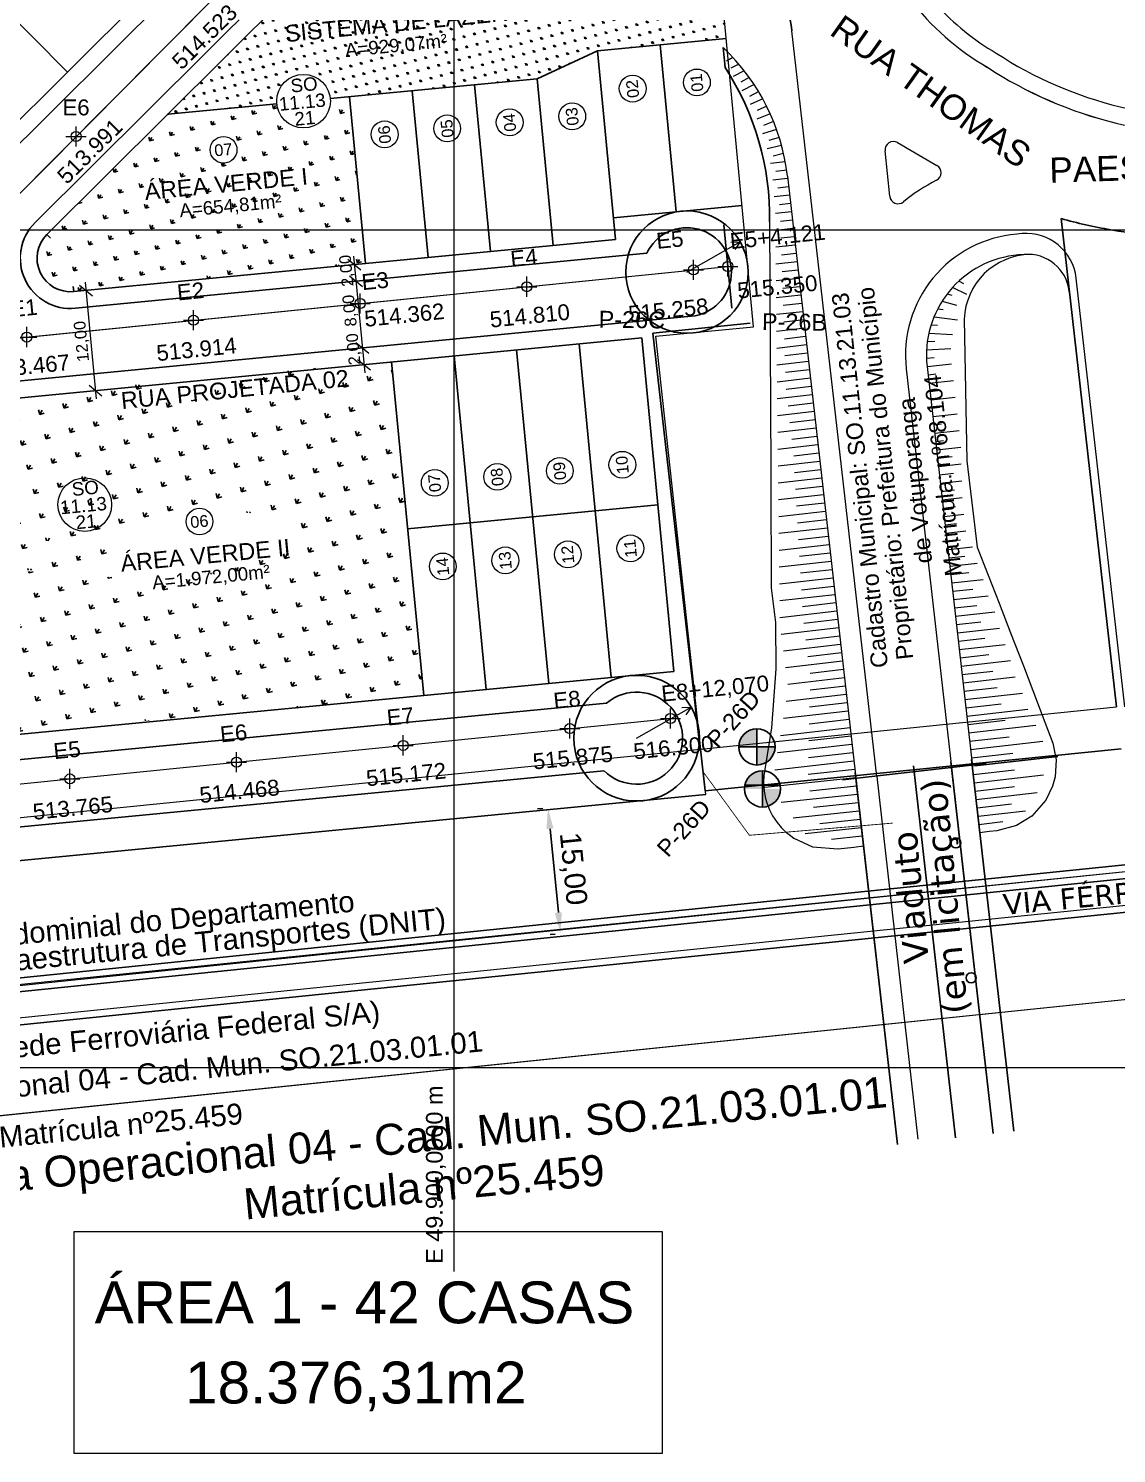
# Model space of a CAD drawing. Header units: metres. Extents: x 49590 to 50175, y 47753 to 48037.
# Drawn here: x 49849.2 to 49979.1, y 47753.9 to 47924 of the extents above; entities that cross this region are included whole.
import ezdxf
from ezdxf.enums import TextEntityAlignment as Align
from ezdxf.lldxf.tags import DXFTag

# ---------------------------------------------------------------- set-up
doc = ezdxf.new("R2010")
doc.units = ezdxf.units.M
doc.header["$LTSCALE"] = 3
doc.header["$PDMODE"] = 34
doc.header["$PDSIZE"] = 1.2
doc.layers.get('0').update_dxf_attribs({"lineweight": 0})
for name, color, linetype, lineweight in [('01', 1, 'Continuous', 0), ('bola numero lotes', 1, 'Continuous', 0), ('COTAS_RUAS', 1, 'Continuous', 0), ('DIVISA_LINHA', 1, 'Continuous', 0), ('Eixo_perfil', 5, 'Continuous', 0), ('escrita', 7, 'Continuous', 15), ('GUIA_LINHA', 2, 'Continuous', 0), ('Lote', 7, 'Continuous', 0), ('malha', 252, 'Continuous', 0), ('metragem quadrada lotes', 7, 'Continuous', 0), ('N_LOTES', 7, 'Continuous', 0), ('numero cadastro', 1, 'Continuous', 0), ('TALUDE', 25, 'Continuous', 0)]:
    doc.layers.add(name, color=color, linetype=linetype, lineweight=lineweight)
for name, color, linetype in [('04', 4, 'Continuous'), ('2', 2, 'Continuous'), ('3', 3, 'Continuous'), ('4', 4, 'Continuous'), ('COTAS', 1, 'Continuous'), ('desdobro', 6, 'Continuous'), ('guia lot projetado', 2, 'Continuous'), ('MDT_PONTOSGREIDE1', 7, 'Continuous'), ('MDT_PONTOSGREIDE2', 7, 'Continuous'), ('MDT_PONTOSGREIDE3', 7, 'Continuous'), ('PONTO ROTEIRO TEXTO', 3, 'Continuous'), ('PONTO_COTA', 7, 'Continuous'), ('PONTO_DESC', 7, 'Continuous'), ('quadras', 255, 'Continuous'), ('T', 253, 'Continuous'), ('T-TEXTO', 2, 'Continuous'), ('texto divisa', 8, 'Continuous'), ('TEXTO RUA', 2, 'Continuous'), ('TEXTOS', 3, 'Continuous'), ('vegetação', 86, 'Continuous')]:
    doc.layers.add(name, color=color, linetype=linetype)
doc.styles.add('ARIAL', font='arial.ttf')
doc.styles.get("Standard").update_dxf_attribs({"font": 'arial.ttf'})
doc.styles.add('style1', font='arial.ttf')
doc.styles.add('TEXTO', font='verdana.ttf')
tags = doc.linetypes.add('( HIDDEN )', pattern=[0.375, 0.25, -0.125]).pattern_tags.tags
tags[6:7] = [DXFTag(74, 4), DXFTag(75, 0), DXFTag(340, '0'), DXFTag(46, 0.0), DXFTag(50, 0.0), DXFTag(44, 0.0), DXFTag(45, 0.0)]
tags[4:5] = [DXFTag(74, 4), DXFTag(75, 0), DXFTag(340, '0'), DXFTag(46, 0.0), DXFTag(50, 0.0), DXFTag(44, 0.0), DXFTag(45, 0.0)]
tags = doc.linetypes.add('DASHDOT2', pattern=[0.5, 0.25, -0.125, 0, -0.125]).pattern_tags.tags
tags[10:11] = [DXFTag(74, 4), DXFTag(75, 0), DXFTag(340, '0'), DXFTag(46, 0.0), DXFTag(50, 0.0), DXFTag(44, 0.0), DXFTag(45, 0.0)]
tags[8:9] = [DXFTag(74, 4), DXFTag(75, 0), DXFTag(340, '0'), DXFTag(46, 0.0), DXFTag(50, 0.0), DXFTag(44, 0.0), DXFTag(45, 0.0)]
tags[6:7] = [DXFTag(74, 4), DXFTag(75, 0), DXFTag(340, '0'), DXFTag(46, 0.0), DXFTag(50, 0.0), DXFTag(44, 0.0), DXFTag(45, 0.0)]
tags[4:5] = [DXFTag(74, 4), DXFTag(75, 0), DXFTag(340, '0'), DXFTag(46, 0.0), DXFTag(50, 0.0), DXFTag(44, 0.0), DXFTag(45, 0.0)]
doc.dimstyles.new('ISO-25', dxfattribs={"dimtxt": 2.5, "dimasz": 2.5, "dimexe": 1.25, "dimexo": 0.625, "dimtad": 1, "dimdec": 0, "dimtxsty": 'Standard', "dimcen": 2.5, "dimadec": 0, "dimazin": 0, "dimtfac": 1, "dimtmove": 0, "dimatfit": 3, "dimfxl": 1, "dimarcsym": 0})

# ---------------------------------------------------------------- blocks, each defined once
blk = doc.blocks.new('*D512')
at = {"color": 0, "lineweight": -2, "transparency": 16777216}
for p, q in [((49910.59, 47830.93), (49909.96, 47830.87)), ((49911.46, 47828.51), (49912.46, 47818.49)), ((49912.08, 47815.94), (49911.46, 47815.88))]:
    blk.add_line(p, q, dxfattribs=at)
at = {"color": 0, "transparency": 16777216}
for points in [[(49911.87, 47828.55), (49911.04, 47828.47), (49911.21, 47831)], [(49912.87, 47818.53), (49912.04, 47818.45), (49912.7, 47816.01)]]:
    blk.add_solid(points, dxfattribs=at)
at = {"layer": 'Defpoints', "color": 0, "transparency": 16777216}
for p in [(49911.21, 47831), (49912.7, 47816.01), (49912.7, 47816.01)]:
    blk.add_point(p, dxfattribs=at)
at = {"color": 0, "transparency": 16777216, "insert": (49914.07, 47823.71), "char_height": 2.5, "attachment_point": 5, "rotation": 275.698}
blk.add_mtext('15,00', dxfattribs=at)
blk = doc.blocks.new('MALHA')
at = {"layer": 'malha'}
for p, q in [((49900, 47775.64), (49900, 48034.92)), ((49651.63, 47900), (50012.15, 47900)), ((49676.1, 47800), (50012.15, 47800))]:
    blk.add_line(p, q, dxfattribs=at)
blk.add_text('E 49.900,0000 m', height=2, rotation=90, dxfattribs=at).set_placement((49899.25, 47776.57), align=Align.BOTTOM_LEFT)

msp = doc.modelspace()

# ---------------------------------------------------------------- hatches: boundary and pattern name
at = {"layer": 'T-TEXTO'}
h = msp.add_hatch(color=7, dxfattribs=at)
h.dxf.hatch_style = 1
h.paths.add_polyline_path([(49936.164, 47840.45, 0.4142136), (49933.998, 47838.283), (49936.164, 47838.283)])
h.paths.add_polyline_path([(49936.164, 47838.283), (49936.164, 47836.117, 0.4142136), (49938.331, 47838.283)])
h = msp.add_hatch(color=7, dxfattribs=at)
h.dxf.hatch_style = 1
h.paths.add_polyline_path([(49936.829, 47835.428, 0.4142136), (49934.663, 47833.262), (49936.829, 47833.262)])
h.paths.add_polyline_path([(49938.996, 47833.262), (49936.829, 47833.262), (49936.829, 47831.095, 0.4142136)])
at = {"layer": 'vegetação'}
h = msp.add_hatch(dxfattribs=at)
h.set_pattern_fill('GRASS', color=256, scale=0.05, angle=-30.4219764)
h.paths.add_polyline_path([(49931.535, 47933.134, -0.4420202), (49930.741, 47933.858, -0.2063891), (49930.968, 47934.386, 0.1998368), (49924.542, 47936.947, -0.9800153), (49923.094, 47936.837), (49914.425, 47936.003, -0.0239904), (49914.428, 47935.933, -0.9531433), (49912.978, 47935.864), (49887.799, 47933.44, 0.1734779), (49883.531, 47931.434), (49865.812, 47913.799), (49878.845, 47915.054, -0.0239904), (49878.831, 47915.36, -0.9531433), (49885.216, 47915.667), (49909.915, 47918.044), (49917.131, 47921.35), (49932.507, 47922.83)])
h.paths.add_polyline_path([(49899.713, 47929.66, -1), (49902.913, 47929.66, -1)], flags=16)
h.paths.add_polyline_path([(49903.207, 47932.421), (49908.916, 47932.971), (49908.674, 47935.483), (49902.965, 47934.934)], flags=24)
h.paths.add_polyline_path([(49924.913, 47934.321), (49929.362, 47932.978), (49930.092, 47935.394), (49925.642, 47936.738)], flags=24)
h.paths.add_polyline_path([(49899.957, 47928.455), (49902.834, 47928.732), (49902.629, 47930.866), (49899.752, 47930.589)], flags=24)
h.paths.add_polyline_path([(49895.719, 47920.768), (49908.862, 47922.033), (49908.586, 47924.904), (49895.443, 47923.639)], flags=24)
h.paths.add_polyline_path([(49888.491, 47922.773), (49916.101, 47925.43), (49915.804, 47928.518), (49888.194, 47925.861)], flags=24)
h.paths.add_polyline_path([(49932.601, 47925.327), (49932.051, 47931.036), (49929.539, 47930.794), (49930.088, 47925.085)], flags=9)
h.paths.add_polyline_path([(49921.97, 47921.596), (49927.679, 47922.145), (49927.437, 47924.658), (49921.728, 47924.108)], flags=25)
h.paths.add_polyline_path([(49884.441, 47929.38), (49888.682, 47931.283), (49887.648, 47933.586), (49883.408, 47931.683)], flags=24)
h.paths.add_polyline_path([(49875.564, 47919.88), (49879.63, 47923.926), (49877.849, 47925.715), (49873.784, 47921.669)], flags=24)
h.paths.add_polyline_path([(49888.874, 47915.799), (49894.583, 47916.348), (49894.341, 47918.86), (49888.632, 47918.311)], flags=25)
h = msp.add_hatch(dxfattribs=at)
h.set_pattern_fill('GRASS', color=256, scale=0.1, angle=-30.421976)
h.paths.add_polyline_path([(49887.518, 47915.888), (49885.216, 47915.667, -0.0239904), (49885.231, 47915.36, -0.9531433), (49878.845, 47915.054), (49865.812, 47913.799), (49851.388, 47899.444, 0.7043354), (49854.593, 47892.627), (49889.434, 47895.98)])
h.paths.add_polyline_path([(49870.88, 47909.553, -1), (49874.08, 47909.553, -1)], flags=16)
h.paths.add_polyline_path([(49871.124, 47908.348), (49874.001, 47908.625), (49873.796, 47910.759), (49870.919, 47910.483)], flags=24)
h.paths.add_polyline_path([(49866.886, 47900.661), (49880.029, 47901.926), (49879.753, 47904.798), (49866.61, 47903.533)], flags=24)
h.paths.add_polyline_path([(49862.58, 47902.87), (49883.305, 47904.865), (49882.945, 47908.606), (49862.22, 47906.612)], flags=24)
h.paths.add_polyline_path([(49858.267, 47902.664), (49862.332, 47906.71), (49860.552, 47908.499), (49856.486, 47904.453)], flags=24)
h.paths.add_polyline_path([(49854.004, 47893.816), (49852.153, 47898.079), (49849.838, 47897.074), (49851.689, 47892.81)], flags=9)
h.paths.add_polyline_path([(49869.083, 47893.802), (49874.793, 47894.351), (49874.551, 47896.863), (49868.842, 47896.314)], flags=25)
h.paths.add_polyline_path([(49873.826, 47912.069), (49879.535, 47912.618), (49879.294, 47915.13), (49873.584, 47914.581)], flags=24)
h.paths.add_polyline_path([(49889.098, 47903.123), (49888.548, 47908.832), (49886.036, 47908.59), (49886.586, 47902.881)], flags=25)
h = msp.add_hatch(dxfattribs=at)
h.set_pattern_fill('GRASS', color=256, scale=3, angle=-30.42198, style=0, pattern_type=2)
h.set_pattern_definition([(59.5780236, (-179.416, -99.0575), (-0.755094495, 2.90341735), [0.5625, -3.68014069]), (14.5780236, (-179.416, -99.0575), (-0.7550945, 2.90341735), [0.5625, -2.4375]), (104.5780236, (-179.416, -99.0575), (-2.90341735, -0.7550945), [0.5625, -2.4375])])
h.paths.add_polyline_path([(49847.303, 47839.767), (49868.833, 47841.962), (49868.686, 47841.731), (49872.852, 47844.761), (49846.803, 47844.733)])
h.paths.add_polyline_path([(49868.853, 47841.759), (49896.386, 47844.311), (49896.366, 47844.505), (49874.309, 47844.83), (49872.334, 47844.388)])
h.paths.add_polyline_path([(49846.836, 47844.786), (49896.373, 47844.715), (49895.156, 47856.805), (49894.13, 47857.17), (49894.008, 47858.38), (49845.906, 47859.438), (49845.531, 47858.061), (49845.618, 47856.876)])
h.paths.add_polyline_path([(49845.906, 47859.438), (49861.021, 47858.38), (49860.784, 47860.774), (49845.306, 47860.407)])
h.paths.add_polyline_path([(49861.021, 47858.38), (49894.008, 47858.38), (49893.859, 47859.86), (49893.696, 47861.473), (49875.856, 47861.473), (49876.016, 47859.86)])
h.paths.add_polyline_path([(49845.306, 47860.407), (49858.576, 47860.774), (49858.369, 47862.877), (49845.329, 47862.31)])
h.paths.add_polyline_path([(49858.576, 47860.774), (49860.784, 47860.774), (49860.763, 47860.99)])
h.paths.add_polyline_path([(49875.856, 47861.473), (49891.511, 47861.473), (49893.579, 47862.889), (49894.075, 47864.246), (49894.23, 47866.706), (49880.472, 47866.713), (49880.841, 47862.972), (49875.758, 47862.47)])
h.paths.add_polyline_path([(49891.511, 47861.473), (49893.696, 47861.473), (49893.675, 47861.691)], flags=16)
h.paths.add_polyline_path([(49845.076, 47862.796), (49845.329, 47862.31), (49845.678, 47862.877)])
h.paths.add_polyline_path([(49845.678, 47862.877), (49858.369, 47862.877), (49858.207, 47864.515), (49880.472, 47866.713), (49844.682, 47866.885)])
h.paths.add_polyline_path([(49844.682, 47866.885), (49894.23, 47866.706), (49894.107, 47867.99), (49892.922, 47880.302), (49891.904, 47879.283), (49844.027, 47879.283)])
h.paths.add_polyline_path([(49844.027, 47879.283), (49865.079, 47879.283), (49865.041, 47879.663), (49864.83, 47881.761), (49843.989, 47879.663)])
h.paths.add_polyline_path([(49865.079, 47879.283), (49891.904, 47879.283), (49892.843, 47881.117), (49892.702, 47882.584), (49892.544, 47884.224), (49870.536, 47882.336), (49870.786, 47879.858)])

# ---------------------------------------------------------------- linework, layer by layer
at = {"color": 1, "linetype": 'DASHDOT2'}
for points in [[(49983.675, 47823.718), (49698.962, 47794.672)], [(49984.136, 47819.755), (49699.308, 47790.777)]]:
    msp.add_lwpolyline(points, dxfattribs=at)
at = {"layer": '01', "color": 1}
for points in [[(49700.311, 47779.495), (49741.999, 47783.704), (49743.004, 47773.754), (49802.7, 47779.781), (49801.696, 47789.73), (49985.423, 47808.676)], [(49700.314, 47779.463), (49742.005, 47783.675), (49743.01, 47773.726), (49802.706, 47779.758), (49801.701, 47789.707), (49985.424, 47808.668)]]:
    msp.add_lwpolyline(points, dxfattribs=at)
at = {"layer": '04', "color": 25, "ltscale": 10}
for points in [[(49698.889, 47795.5), (49858.826, 47811.788), (49954.463, 47821.581), (49983.579, 47824.547)], [(49699.037, 47793.83), (49858.93, 47810.135), (49954.698, 47819.948), (49983.769, 47822.91)], [(49984.23, 47818.946), (49699.383, 47789.936)]]:
    msp.add_lwpolyline(points, dxfattribs=at)
at = {"layer": '2'}
for p, q in [((49954.847, 47835.999, 505.746), (49959.891, 47791.615, 505.746)), ((49959.318, 47836.507, 505.746), (49964.362, 47792.124, 505.746)), ((49959.318, 47836.507, 505.746), (49964.362, 47792.124, 505.746)), ((49961.802, 47836.789, 505.746), (49966.846, 47792.406, 505.746)), ((49961.802, 47836.789, 505.746), (49966.846, 47792.406, 505.746)), ((49947.892, 47835.208, 505.746), (49952.936, 47790.825, 505.746)), ((49947.892, 47835.208, 505.746), (49952.936, 47790.825, 505.746))]:
    msp.add_line(p, q, dxfattribs=at)
msp.add_arc((49929.414, 47922.529), 11, 6.48342, 42.39748, dxfattribs=at)
at = {"layer": '3'}
for centre in [(49959.917, 47826.812, 505.746), (49961.746, 47810.716, 505.746)]:
    msp.add_circle(centre, 0.6, dxfattribs=at)
at = {"layer": '4'}
msp.add_line((49966.846, 47792.406, 505.746), (49961.802, 47836.789, 505.746), dxfattribs=at)
at = {"layer": 'bola numero lotes'}
for centre in [(49928.995, 47917.594), (49921.331, 47916.856), (49899.183, 47912.112), (49906.649, 47912.831), (49914.114, 47913.549), (49891.718, 47911.394), (49872.48, 47909.553), (49912.631, 47871.235), (49920.097, 47871.954), (49897.7, 47869.798), (49905.166, 47870.517), (49869.612, 47865.179), (49913.591, 47861.259), (49921.057, 47861.977), (49898.66, 47859.822), (49906.126, 47860.54)]:
    msp.add_circle(centre, 1.6, dxfattribs=at)
at = {"layer": 'COTAS'}
msp.add_line((49946.365, 47834.33, 505.746), (49963.516, 47836.279, 505.746), dxfattribs=at)
at = {"layer": 'COTAS_RUAS', "color": 253}
for p, q in [((49887.319, 47896.488), (49888.862, 47895.216)), ((49887.995, 47896.847), (49889.336, 47882.91)), ((49855.272, 47893.403), (49856.815, 47892.131)), ((49855.948, 47893.762), (49857.289, 47879.825)), ((49887.51, 47894.497), (49889.054, 47893.225)), ((49888.277, 47886.532), (49889.82, 47885.259)), ((49888.469, 47884.541), (49890.012, 47883.269)), ((49856.422, 47881.456), (49857.965, 47880.184))]:
    msp.add_line(p, q, dxfattribs=at)
at = {"layer": 'desdobro', "color": 6}
for p, q in [((49979.093, 47843.067), (49972.471, 47901.341)), ((49972.471, 47901.341), (49979.093, 47843.067)), ((49923.723, 47887.674), (49935.373, 47888.857)), ((49929.371, 47838.004), (49923.723, 47887.674)), ((49929.401, 47838.007), (49929.371, 47838.004)), ((49929.42, 47838.009), (49929.984, 47833.042)), ((49929.984, 47833.042), (49979.665, 47838.043))]:
    msp.add_line(p, q, dxfattribs=at)
for centre, radius, start, end in [((49987.735, 47955.829), 56.585, 254.35104, 260.51643), ((49989.593, 47963.108), 64.075, 259.94973, 273.56376)]:
    msp.add_arc(centre, radius, start, end, dxfattribs=at)
at = {"layer": 'DIVISA_LINHA', "color": 10}
msp.add_lwpolyline([(49924.094, 47887.308), (49935.749, 47888.44), (49931.467, 47933.858, 0.242185), (49923.817, 47936.907), (49913.702, 47935.933, -0.1727662), (49905.892, 47937.896), (49888.834, 47949.277), (49871.181, 47964.29), (49769.475, 47862.841), (49723.959, 47817.767), (49689.464, 47814.448), (49692.957, 47809.762), (49718.334, 47812.204), (49930.074, 47832.582), (49929.524, 47837.615)], format="xyb", close=True, dxfattribs=at)
msp.add_lwpolyline([(49924.094, 47887.308), (49935.749, 47888.44), (49931.467, 47933.858, 0.242185), (49923.817, 47936.907), (49913.702, 47935.933, -0.1727662), (49905.892, 47937.896), (49888.834, 47949.277), (49871.181, 47964.29), (49769.475, 47862.841), (49723.959, 47817.767), (49689.464, 47814.448), (49692.957, 47809.762), (49718.334, 47812.204), (49930.074, 47832.582), (49929.524, 47837.615)], format="xyb", close=True, dxfattribs=at)
at = {"layer": 'DIVISA_LINHA'}
msp.add_lwpolyline([(49957.586, 47926.872, 0.0742285), (49964.729, 47921.098, 0.0849882), (49979.533, 47914.685, 0.0719135), (49991.04, 47913.539, 0.0719135)], format="xyb", dxfattribs=at)
msp.add_lwpolyline([(49983.675, 47823.718), (49698.988, 47794.388)], dxfattribs=at)
at = {"layer": 'Eixo_perfil'}
for p, q in [((49778.07, 47833.844), (49893.597, 47950.113)), ((49829.097, 47885.199), (49932.695, 47895.628))]:
    msp.add_line(p, q, dxfattribs=at)
for points in [[(49770.287, 47826.011), (49829.097, 47885.199), (49882.783, 47939.229), (49944.742, 47945.466)], [(49829.097, 47885.199), (49932.695, 47895.628)]]:
    msp.add_lwpolyline(points, dxfattribs=at)
at = {"layer": 'Eixo_perfil', "lineweight": 0}
msp.add_lwpolyline([(49754.637, 47824.436), (49770.287, 47826.011), (49925.842, 47841.67)], dxfattribs=at)
at = {"layer": 'guia lot projetado'}
msp.add_line((49964.362, 47792.124, 505.746), (49959.318, 47836.507, 505.746), dxfattribs=at)
msp.add_line((49964.362, 47792.124, 505.746), (49959.318, 47836.507, 505.746), dxfattribs=at)
at = {"layer": 'GUIA_LINHA', "color": 2}
for p, q in [((49950.461, 47834.746), (49940.344, 47923.771)), ((49952.961, 47910.406), (49957.659, 47907.676)), ((49980.099, 47843.073), (49974.284, 47894.242)), ((49953.989, 47883.404), (49964.362, 47792.124)), ((49950.461, 47834.746, 505.746), (49955.379, 47791.465, 505.746))]:
    msp.add_line(p, q, dxfattribs=at)
at = {"layer": 'GUIA_LINHA'}
for p, q in [((49952.024, 47904.011), (49951.463, 47909.439)), ((49967.822, 47899.544), (49967.187, 47899.491))]:
    msp.add_line(p, q, dxfattribs=at)
msp.add_lwpolyline([(49961.325, 47944.849), (49956.188, 47943.841, 0.2114375), (49951.855, 47940.964, 0.2081988), (49952.086, 47931.994, 0.0294839), (49954.381, 47927.567, 0.0942747), (49963.674, 47919.398, 0.0847356), (49979.056, 47912.742, 0.0828212), (49992.967, 47911.663), (50008.619, 47912.912), (50027.039, 47914.476, 0.4762432), (50037.519, 47928.419)], format="xyb", dxfattribs=at)
for centre, radius, start, end in [((49980.499, 47947.907), 33.104, 217.91027, 239.45277), ((49980.499, 47947.907), 33.104, 217.91027, 239.45277), ((49990.859, 47961.126), 49.802, 236.91647, 256.29015), ((49990.859, 47961.126), 49.802, 236.91647, 256.29015), ((49990.859, 47961.126), 49.802, 236.91647, 256.29015), ((49990.859, 47961.126), 49.802, 236.91647, 256.29015), ((49989.249, 47953.906), 42.407, 256.09258, 275.03058), ((49989.249, 47953.906), 42.407, 256.09258, 275.03058), ((49952.458, 47909.542), 1, 59.83537, 185.89731), ((49957.157, 47906.811), 1, 297.30645, 59.83537), ((49968.396, 47885.041), 23.5, 117.30645, 128.877), ((49953.019, 47904.114), 1, 185.89731, 308.877), ((49968.396, 47885.041), 14.5, 94.78503, 186.48342), ((49968.323, 47893.565), 6, 6.48342, 94.78503)]:
    msp.add_arc(centre, radius, start, end, dxfattribs=at)
at = {"layer": 'Lote'}
for p, q in [((49939.802, 47906.398), (49952.936, 47790.825)), ((49927.812, 47894.952), (49934.153, 47898.569)), ((49933.036, 47898.508), (49934.153, 47898.569)), ((49934.153, 47898.569), (49933.532, 47897.639)), ((49968.075, 47897.056), (49967.395, 47896.999)), ((49956.473, 47883.686), (49961.898, 47835.945)), ((49921.793, 47839.319), (49928.308, 47843.035)), ((49927.192, 47842.974), (49928.308, 47843.035)), ((49928.308, 47843.035), (49927.687, 47842.106))]:
    msp.add_line(p, q, dxfattribs=at)
at = {"layer": 'Lote', "color": 6, "linetype": '( HIDDEN )', "ltscale": 2}
for p, q in [((49929.42, 47838.009), (49979.093, 47843.067)), ((49723.966, 47817.327), (49929.384, 47838.006))]:
    msp.add_line(p, q, dxfattribs=at)
at = {"layer": 'Lote'}
msp.add_lwpolyline([(49854.661, 47780.418), (49924.85, 47780.418), (49924.85, 47753.929), (49854.661, 47753.929)], close=True, dxfattribs=at)
for centre, radius, start, end in [((49914.962, 47903.575), 25, 6.48342, 46.63905), ((49968.396, 47885.041), 12, 94.78503, 186.48342), ((49968.492, 47892.074), 5, 6.48342, 94.78503)]:
    msp.add_arc(centre, radius, start, end, dxfattribs=at)
at = {"layer": 'MDT_PONTOSGREIDE1', "lineweight": 0}
msp.add_point((49854.868, 47911.135, 513.991), dxfattribs=at)
at = {"layer": 'MDT_PONTOSGREIDE2', "lineweight": 0}
for p in [(49932.695, 47895.628, 515.35), (49928.595, 47895.215, 515.258), (49908.695, 47893.212, 514.81), (49888.796, 47891.209, 514.362), (49868.896, 47889.206, 513.914), (49848.997, 47887.203, 513.467)]:
    msp.add_point(p, dxfattribs=at)
at = {"layer": 'MDT_PONTOSGREIDE3', "lineweight": 0}
for p in [(49925.842, 47841.67, 516.3), (49913.832, 47840.462, 515.875), (49893.933, 47838.458, 515.172), (49874.033, 47836.455, 514.468), (49854.134, 47834.452, 513.765)]:
    msp.add_point(p, dxfattribs=at)
at = {"layer": 'numero cadastro', "color": 1}
for centre in [(49882.031, 47915.36), (49855.908, 47867.2)]:
    msp.add_circle(centre, 3.2, dxfattribs=at)
at = {"layer": 'quadras'}
msp.add_line((49966.846, 47792.406, 505.746), (49961.802, 47836.789, 505.746), dxfattribs=at)
msp.add_line((49966.846, 47792.406, 505.746), (49961.802, 47836.789, 505.746), dxfattribs=at)
at = {"layer": 'T'}
msp.add_line((49962.15, 47836.015, 505.746), (49972.074, 47837.132, 505.746), dxfattribs=at)
at = {"layer": 'T-TEXTO', "color": 7}
for p, q in [((49766.522, 47831.911), (49884.158, 47948.988)), ((49853.865, 47918.839), (49839.756, 47933.015)), ((49851.388, 47899.444), (49883.531, 47931.434)), ((49851.388, 47899.444), (49883.531, 47931.434)), ((49917.131, 47921.35), (49932.507, 47922.83)), ((49926.512, 47902.161), (49924.597, 47922.069)), ((49909.915, 47918.044), (49917.131, 47921.35)), ((49919.296, 47898.854), (49917.131, 47921.35)), ((49885.216, 47915.667), (49909.915, 47918.044)), ((49904.365, 47897.417), (49902.449, 47917.325)), ((49911.831, 47898.136), (49909.915, 47918.044)), ((49889.434, 47895.98), (49887.518, 47915.888)), ((49896.9, 47896.699), (49894.984, 47916.607)), ((49865.812, 47913.799), (49878.845, 47915.054)), ((49919.047, 47901.442), (49934.384, 47902.918)), ((49851.388, 47899.444), (49851.812, 47899.019)), ((49854.593, 47892.627), (49919.296, 47898.854)), ((49854.593, 47892.627), (49854.536, 47893.224)), ((49832.546, 47878.45), (49922.406, 47887.098)), ((49918.773, 47846.563), (49914.941, 47886.379)), ((49926.238, 47847.282), (49922.406, 47887.098)), ((49903.842, 47845.127), (49900.01, 47884.943)), ((49911.307, 47845.845), (49907.475, 47885.661)), ((49896.376, 47844.408), (49892.544, 47884.224)), ((49896.376, 47844.408), (49892.544, 47884.224)), ((49894.46, 47864.316), (49924.322, 47867.19)), ((49796.485, 47834.795), (49926.238, 47847.282)), ((49718.334, 47812.204), (49930.074, 47832.582))]:
    msp.add_line(p, q, dxfattribs=at)
at = {"layer": 'T-TEXTO', "color": 253}
for p, q in [((49768.59, 47831.148), (49885.569, 47947.571)), ((49849.977, 47900.861), (49882.12, 47932.852)), ((49849.977, 47900.861), (49882.12, 47932.852)), ((49933.186, 47890.652), (49932.204, 47900.604)), ((49854.785, 47890.636), (49923.013, 47897.203)), ((49832.354, 47880.441), (49928.319, 47889.676)), ((49795.559, 47831.692), (49918.214, 47843.496)), ((49795.559, 47831.692), (49918.214, 47843.496)), ((49743.721, 47818.666), (49917.905, 47835.429))]:
    msp.add_line(p, q, dxfattribs=at)
at = {"layer": 'T-TEXTO', "color": 7, "elevation": 515}
for points in [[(49936.164, 47840.45), (49936.164, 47836.117)], [(49933.998, 47838.283), (49938.331, 47838.283)]]:
    msp.add_lwpolyline(points, dxfattribs=at)
at = {"layer": 'T-TEXTO', "color": 7, "const_width": 0.1}
msp.add_lwpolyline([(49929.787, 47835.24), (49935.265, 47827.726), (49952.372, 47829.179)], dxfattribs=at)
at = {"layer": 'T-TEXTO', "color": 7}
for points in [[(49936.829, 47835.428), (49936.829, 47831.095)], [(49934.626, 47833.727), (49938.959, 47833.727)], [(49934.626, 47833.727), (49938.959, 47833.727)]]:
    msp.add_lwpolyline(points, dxfattribs=at)
at = {"layer": 'T-TEXTO', "color": 253, "linetype": '( HIDDEN )', "ltscale": 3}
msp.add_circle((49927.812, 47894.952), 7.3, dxfattribs=at)
at = {"layer": 'T-TEXTO', "color": 253, "linetype": '( HIDDEN )', "ltscale": 5}
msp.add_circle((49921.793, 47839.319), 7.5, dxfattribs=at)
at = {"layer": 'T-TEXTO', "color": 7}
for centre in [(49936.164, 47838.283, 515), (49936.829, 47833.262)]:
    msp.add_circle(centre, 2.167, dxfattribs=at)
at = {"layer": 'T-TEXTO', "color": 253}
for centre, radius, start, end in [((49854.21, 47896.609), 6, 134.86357, 275.49714), ((49927.812, 47894.952), 5.3, 275.49714, 154.871), ((49921.793, 47839.319), 5.5, 225.01833, 130.59394)]:
    msp.add_arc(centre, radius, start, end, dxfattribs=at)
at = {"layer": 'T-TEXTO', "color": 7}
msp.add_arc((49854.21, 47896.609), 4, 134.86357, 275.49714, dxfattribs=at)
at = {"layer": 'TALUDE', "linetype": 'Continuous', "lineweight": -3}
msp.add_line((49932.36, 47919.382), (49932.126, 47921.751), dxfattribs=at)
at = {"layer": 'TALUDE', "color": 25}
for p, q in [((49933.307, 47920.559), (49932.519, 47920.145)), ((49933.991, 47919.789), (49933.039, 47919.289)), ((49934.64, 47918.995), (49933.337, 47918.31)), ((49935.249, 47918.185), (49934.223, 47917.646)), ((49935.849, 47917.365), (49934.375, 47916.591)), ((49936.375, 47916.512), (49935.261, 47915.927)), ((49936.862, 47915.633), (49935.338, 47914.962)), ((49937.753, 47913.835), (49936.138, 47913.197)), ((49937.328, 47914.745), (49936.176, 47914.238)), ((49938.507, 47911.977), (49936.845, 47911.477)), ((49938.148, 47912.916), (49936.947, 47912.442)), ((49939.105, 47910.064), (49937.395, 47909.656)), ((49938.825, 47911.029), (49937.589, 47910.656)), ((49939.345, 47909.093), (49938.09, 47908.794)), ((49939.547, 47908.11), (49937.792, 47907.91)), ((49939.719, 47907.123), (49938.437, 47906.977)), ((49939.832, 47906.129), (49938.078, 47905.93)), ((49939.945, 47905.136), (49938.663, 47904.99)), ((49940.058, 47904.142), (49938.237, 47903.935)), ((49940.284, 47902.155), (49938.364, 47901.936)), ((49940.171, 47903.148), (49938.857, 47902.999)), ((49940.51, 47900.167), (49938.385, 47899.926)), ((49940.397, 47901.161), (49938.97, 47900.999)), ((49940.736, 47898.18), (49938.407, 47897.916)), ((49940.623, 47899.174), (49939.038, 47898.994)), ((49940.849, 47897.187), (49939.106, 47896.989)), ((49940.961, 47896.193), (49938.428, 47895.905)), ((49941.074, 47895.199), (49939.174, 47894.983)), ((49941.187, 47894.206), (49938.45, 47893.895)), ((49941.3, 47893.212), (49939.242, 47892.978)), ((49959.554, 47893.131), (49961.17, 47892.332)), ((49960.315, 47893.87), (49960.842, 47893.61)), ((49941.413, 47892.219), (49938.471, 47891.884)), ((49958.268, 47891.476), (49960.005, 47890.996)), ((49958.876, 47892.346), (49959.442, 47892.189)), ((49941.639, 47890.231), (49938.493, 47889.874)), ((49941.526, 47891.225), (49939.31, 47890.973)), ((49957.75, 47890.577), (49958.407, 47890.492)), ((49941.865, 47888.244), (49938.514, 47887.863)), ((49941.752, 47889.238), (49939.377, 47888.968)), ((49956.955, 47888.66), (49957.72, 47888.617)), ((49957.307, 47889.627), (49960.112, 47889.26)), ((49942.091, 47886.257), (49938.535, 47885.853)), ((49941.978, 47887.251), (49939.445, 47886.963)), ((49956.509, 47886.683), (49957.414, 47886.727)), ((49956.688, 47887.673), (49959.513, 47887.517)), ((49942.204, 47885.263), (49939.513, 47884.958)), ((49956.409, 47884.678), (49957.31, 47884.779)), ((49956.413, 47885.677), (49959.311, 47885.818)), ((49942.316, 47884.27), (49938.557, 47883.843)), ((49942.429, 47883.276), (49939.581, 47882.952)), ((49956.521, 47883.684), (49959.404, 47884.009)), ((49942.542, 47882.283), (49938.578, 47881.832)), ((49942.655, 47881.289), (49939.649, 47880.947)), ((49956.633, 47882.69), (49957.534, 47882.792)), ((49956.745, 47881.697), (49959.628, 47882.021)), ((49942.768, 47880.295), (49938.6, 47879.822)), ((49956.857, 47880.703), (49957.758, 47880.804)), ((49956.969, 47879.709), (49959.852, 47880.034)), ((49942.994, 47878.308), (49938.621, 47877.811)), ((49942.881, 47879.302), (49939.875, 47878.96)), ((49957.081, 47878.716), (49957.981, 47878.817)), ((49957.193, 47877.722), (49960.076, 47878.046)), ((49943.22, 47876.321), (49938.643, 47875.801)), ((49943.107, 47877.315), (49940.1, 47876.973)), ((49957.304, 47876.728), (49958.205, 47876.83)), ((49957.416, 47875.734), (49960.299, 47876.059)), ((49943.333, 47875.327), (49940.326, 47874.986)), ((49957.528, 47874.741), (49958.429, 47874.842)), ((49943.446, 47874.334), (49938.664, 47873.79)), ((49943.559, 47873.34), (49940.552, 47872.998)), ((49957.64, 47873.747), (49960.523, 47874.072)), ((49957.752, 47872.753), (49959.484, 47872.948)), ((49943.671, 47872.347), (49938.689, 47871.78)), ((49943.784, 47871.353), (49940.67, 47870.999)), ((49957.864, 47871.759), (49960.532, 47872.06)), ((49957.976, 47870.766), (49959.615, 47870.95)), ((49943.897, 47870.359), (49938.714, 47869.77)), ((49944.01, 47869.366), (49940.787, 47868.999)), ((49958.088, 47869.772), (49960.613, 47870.056)), ((49944.123, 47868.372), (49938.739, 47867.76)), ((49958.199, 47868.778), (49959.747, 47868.953)), ((49958.311, 47867.785), (49960.671, 47868.05)), ((49944.349, 47866.385), (49938.764, 47865.75)), ((49944.236, 47867.379), (49940.905, 47867)), ((49958.423, 47866.791), (49959.879, 47866.955)), ((49958.535, 47865.797), (49960.851, 47866.058)), ((49944.575, 47864.398), (49938.789, 47863.74)), ((49944.462, 47865.391), (49941.023, 47865)), ((49958.647, 47864.803), (49960.01, 47864.957)), ((49944.688, 47863.404), (49941.14, 47863.001)), ((49958.759, 47863.81), (49961.092, 47864.072)), ((49958.871, 47862.816), (49960.488, 47862.998)), ((49944.801, 47862.411), (49938.814, 47861.73)), ((49944.914, 47861.417), (49941.258, 47861.001)), ((49958.983, 47861.822), (49961.909, 47862.152)), ((49959.095, 47860.829), (49960.971, 47861.04)), ((49945.026, 47860.423), (49938.839, 47859.72)), ((49945.139, 47859.43), (49941.376, 47859.002)), ((49959.206, 47859.835), (49962.469, 47860.202)), ((49959.318, 47858.841), (49961.453, 47859.081)), ((49945.252, 47858.436), (49938.864, 47857.71)), ((49945.365, 47857.443), (49941.493, 47857.002)), ((49959.43, 47857.847), (49963.184, 47858.27)), ((49945.478, 47856.449), (49938.889, 47855.7)), ((49959.542, 47856.854), (49961.936, 47857.123)), ((49959.654, 47855.86), (49963.769, 47856.323)), ((49945.704, 47854.462), (49938.913, 47853.69)), ((49945.591, 47855.455), (49941.611, 47855.003)), ((49959.766, 47854.866), (49962.418, 47855.165)), ((49959.878, 47853.872), (49964.558, 47854.399)), ((49945.93, 47852.474), (49939.073, 47851.695)), ((49945.817, 47853.468), (49941.749, 47853.006)), ((49959.99, 47852.879), (49962.901, 47853.207)), ((49960.101, 47851.885), (49965.142, 47852.453)), ((49946.043, 47851.481), (49942.003, 47851.022)), ((49960.213, 47850.891), (49963.383, 47851.248)), ((49946.156, 47850.487), (49939.333, 47849.712)), ((49946.269, 47849.494), (49942.257, 47849.038)), ((49960.325, 47849.898), (49965.792, 47850.513)), ((49960.437, 47848.904), (49963.866, 47849.29)), ((49946.381, 47848.5), (49939.592, 47847.729)), ((49946.494, 47847.506), (49942.51, 47847.054)), ((49960.549, 47847.91), (49966.45, 47848.575)), ((49960.661, 47846.916), (49964.348, 47847.332)), ((49946.607, 47846.513), (49939.852, 47845.745)), ((49946.72, 47845.519), (49942.512, 47845.041)), ((49960.773, 47845.923), (49967.005, 47846.624)), ((49946.833, 47844.526), (49939.67, 47843.712)), ((49960.885, 47844.929), (49964.831, 47845.373)), ((49960.997, 47843.935), (49967.872, 47844.709)), ((49947.059, 47842.538), (49939.325, 47841.659)), ((49946.946, 47843.532), (49942.46, 47843.022)), ((49961.108, 47842.942), (49965.313, 47843.415)), ((49961.22, 47841.948), (49968.521, 47842.77)), ((49947.285, 47840.551), (49938.98, 47839.607)), ((49947.172, 47841.545), (49942.408, 47841.003)), ((49961.332, 47840.954), (49965.796, 47841.457)), ((49961.444, 47839.96), (49969.471, 47840.864)), ((49947.398, 47839.558), (49942.356, 47838.985)), ((49961.556, 47838.967), (49966.278, 47839.498)), ((49961.668, 47837.973), (49970.296, 47838.944)), ((49947.511, 47838.564), (49938.635, 47837.555)), ((49947.623, 47837.57), (49942.304, 47836.966)), ((49961.78, 47836.979), (49966.702, 47837.533)), ((49947.736, 47836.577), (49938.289, 47835.503)), ((49947.845, 47835.583), (49942.279, 47834.985)), ((49962.004, 47834.992), (49966.924, 47835.546)), ((49947.952, 47834.588), (49936.739, 47833.384)), ((49948.059, 47833.594), (49942.469, 47832.993)), ((49962.115, 47833.998), (49970.371, 47834.928)), ((49962.227, 47833.004), (49966.906, 47833.531)), ((49948.166, 47832.6), (49939.077, 47831.623)), ((49962.339, 47832.011), (49969.624, 47832.831)), ((49948.379, 47830.611), (49940.505, 47829.765)), ((49948.273, 47831.606), (49942.913, 47831.03)), ((49962.451, 47831.017), (49966.554, 47831.479)), ((49962.563, 47830.023), (49968.245, 47830.663)), ((49948.593, 47828.623), (49941.932, 47827.907)), ((49948.486, 47829.617), (49943.666, 47829.099)), ((49962.675, 47829.029), (49965.536, 47829.352)), ((49948.7, 47827.629), (49945.056, 47827.237))]:
    msp.add_line(p, q, dxfattribs=at)
at = {"layer": 'TALUDE', "color": 25, "elevation": 505.746}
for points in [[(49937.671, 47900.944), (49937.81, 47871.403), (49937.834, 47866.305), (49937.86, 47860.822), (49937.877, 47857.281), (49938.385, 47853.124), (49938.411, 47847.606), (49937.912, 47840.547), (49937.075, 47835.348), (49936.989, 47834.814), (49936.954, 47834.025), (49937.027, 47832.992), (49937.196, 47832.116), (49937.343, 47831.605), (49937.676, 47830.747), (49938.042, 47830.04), (49938.564, 47829.255), (49939.097, 47828.618), (49939.555, 47828.163), (49940.006, 47827.827), (49940.552, 47827.386), (49942.803, 47826.359), (49945.867, 47826.113), (49947.738, 47826.326), (49948.887, 47826.456)], [(49960.908, 47889.329), (49961.24, 47872.418), (49962.448, 47862.127), (49965.087, 47855.45), (49966.446, 47851.912), (49967.974, 47847.936), (49969.101, 47845.003), (49970.227, 47842.07), (49971.508, 47838.737), (49971.896, 47836.742), (49971.764, 47834.686), (49971.465, 47833.582), (49970.65, 47831.907), (49968.973, 47830.023), (49967.147, 47828.9), (49964.809, 47828.266), (49963.911, 47828.164), (49962.797, 47828.037)]]:
    msp.add_lwpolyline(points, dxfattribs=at)
at = {"layer": 'TALUDE', "linetype": 'Continuous', "lineweight": -3}
msp.add_arc((49905.002, 47901.518), 32.674, 358.99457, 33.14336, dxfattribs=at)
at = {"layer": 'TALUDE', "color": 25}
msp.add_arc((49968.928, 47889.039), 8.025, 90.84532, 177.92827, dxfattribs=at)

# ---------------------------------------------------------------- block references
at = {"layer": 'T-TEXTO', "color": 7}
msp.add_blockref('MALHA', (0, 0), dxfattribs=at)

# ---------------------------------------------------------------- texts
at = {"layer": 'COTAS_RUAS', "color": 7, "style": 'style1'}
for s, p in [('2,00', (49888.009, 47893.285)), ('8,00', (49888.389, 47888.523)), ('12,00', (49856.425, 47884.313)), ('2,00', (49888.846, 47883.926))]:
    msp.add_text(s, height=1.4, rotation=95.49721, dxfattribs=at).set_placement(p)
at = {"layer": 'escrita', "style": 'TEXTO'}
for s, height, rotation, p in [('(em licitação)', 3, 95.39507, (49961.352, 47806.534, -505.746)), ('Viaduto', 3, 95.39507, (49956.707, 47812.567, -505.746)), ('VIA FÉRREA', 2.5, 5.39507, (49965.668, 47818.209, 505.746))]:
    msp.add_text(s, height=height, rotation=rotation, dxfattribs=at).set_placement(p)
at = {"layer": 'metragem quadrada lotes', "color": 3}
for s, height, p in [('SISTEMA DE LAZER', 2, (49879.891, 47922.4, -512.761)), ('A=929,07m²', 1.6, (49887.063, 47920.637, -512.761)), ('ÁREA VERDE I', 2, (49863.148, 47903.555, -512.761)), ('A=654,81m²', 1.6, (49867.292, 47901.501, -512.761)), ('ÁREA VERDE II', 2, (49860.279, 47859.181, -512.761)), ('A=1.972,00m²', 1.6, (49864.044, 47857.091, -512.761))]:
    msp.add_text(s, height=height, rotation=5.49722, dxfattribs=at).set_placement(p)
at = {"layer": 'metragem quadrada lotes'}
msp.add_text('RUA PROJETADA 02', height=2, rotation=5.74833, dxfattribs=at).set_placement((49860.337, 47878.6, -512.761))
for s, p in [('ÁREA 1 - 42 CASAS', (49857.087, 47769.467)), ('18.376,31m2', (49867.885, 47759.901))]:
    msp.add_text(s, height=5, dxfattribs=at).set_placement(p)
at = {"layer": 'N_LOTES', "style": 'ARIAL'}
for s, rotation, p in [('01', 95.49724, (49929.782, 47916.553)), ('01', 95.49724, (49929.782, 47916.553)), ('02', 95.49724, (49922.118, 47915.815)), ('02', 95.49724, (49922.118, 47915.815)), ('04', 95.49724, (49907.436, 47911.791)), ('04', 95.49724, (49907.436, 47911.791)), ('03', 95.49724, (49914.901, 47912.509)), ('03', 95.49724, (49914.901, 47912.509)), ('06', 95.49724, (49892.505, 47910.354)), ('06', 95.49724, (49892.505, 47910.354)), ('05', 95.49724, (49899.97, 47911.072)), ('05', 95.49724, (49899.97, 47911.072)), ('07', 5.49722, (49871.443, 47908.762)), ('07', 5.49722, (49871.443, 47908.762)), ('10', 95.49724, (49920.883, 47870.913)), ('10', 95.49724, (49920.883, 47870.913)), ('08', 95.49724, (49905.952, 47869.476)), ('08', 95.49724, (49905.952, 47869.476)), ('09', 95.49724, (49913.418, 47870.195)), ('09', 95.49724, (49913.418, 47870.195)), ('07', 95.49724, (49898.487, 47868.758)), ('07', 95.49724, (49898.487, 47868.758)), ('06', 5.49722, (49868.575, 47864.388)), ('06', 5.49722, (49868.575, 47864.388)), ('11', 95.49724, (49921.844, 47860.937)), ('11', 95.49724, (49921.844, 47860.937)), ('14', 95.49724, (49899.447, 47858.781)), ('14', 95.49724, (49899.447, 47858.781)), ('13', 95.49724, (49906.913, 47859.5)), ('13', 95.49724, (49906.913, 47859.5)), ('12', 95.49724, (49914.378, 47860.218)), ('12', 95.49724, (49914.378, 47860.218))]:
    msp.add_text(s, height=1.4, rotation=rotation, dxfattribs=at).set_placement(p)
at = {"layer": 'numero cadastro', "color": 1}
for s, p in [('SO', (49880.562, 47916.379)), ('11.13', (49879.167, 47914.195)), ('21', (49881.03, 47912.413)), ('SO', (49854.439, 47868.219)), ('11.13', (49853.044, 47866.035)), ('21', (49854.907, 47864.252))]:
    msp.add_text(s, height=1.6, rotation=5.49722, dxfattribs=at).set_placement(p)
at = {"layer": 'PONTO ROTEIRO TEXTO', "color": 3}
for s, rotation, p in [('P-26C', 359.11347, (49921.215, 47888.283)), ('P-26B', 359.11347, (49940.635, 47887.995)), ('P-26D', 48.16605, (49934.101, 47840.948)), ('P-26D', 48.16605, (49928.174, 47827.929))]:
    msp.add_text(s, height=2, rotation=rotation, dxfattribs=at).set_placement(p, align=Align.CENTER)
at = {"layer": 'PONTO_COTA', "color": 41, "lineweight": 0}
for s, rotation, p in [('514.523', 44.76614, (49869.537, 47923.719)), ('513.991', 44.76614, (49855.837, 47910.06)), ('515.350', 5.74833, (49938.509, 47894.161)), ('515.258', 5.74833, (49925.492, 47891.379)), ('514.362', 5.74833, (49893.974, 47890.785)), ('514.810', 5.74833, (49908.948, 47890.696)), ('513.914', 5.74833, (49869.15, 47886.69)), ('513.467', 5.74833, (49849.25, 47884.686)), ('516.300', 5.74833, (49926.095, 47839.154, 516.3)), ('515.875', 5.74833, (49914.086, 47837.945, 515.875)), ('515.172', 5.74833, (49894.186, 47835.942, 515.172)), ('514.468', 5.74833, (49874.287, 47833.939, 514.468)), ('513.765', 5.74833, (49854.387, 47831.936, 513.765))]:
    msp.add_text(s, height=1.9, rotation=rotation, dxfattribs=at).set_placement(p, align=Align.TOP_CENTER)
at = {"layer": 'PONTO_DESC', "color": 32, "lineweight": 0}
msp.add_text('E6', height=1.9, dxfattribs=at).set_placement((49854.868, 47913.664, 513.991), align=Align.CENTER)
msp.add_text('E6', height=1.9, dxfattribs=at).set_placement((49854.868, 47913.664, 513.991), align=Align.CENTER)
for s, p in [('E5', (49925.862, 47897.886, 515.258)), ('E5+4,121', (49938.733, 47898.268, 515.35)), ('E4', (49908.442, 47895.728, 514.81)), ('E3', (49890.673, 47892.955, 514.362)), ('E2', (49868.643, 47891.722, 513.914)), ('E1', (49848.744, 47889.719, 513.467)), ('E8+12,070', (49931.271, 47844.319, 516.3)), ('E8', (49913.579, 47842.978, 515.875)), ('E7', (49893.68, 47840.975, 515.172)), ('E6', (49873.78, 47838.971, 514.468)), ('E5', (49853.881, 47836.968, 513.765))]:
    msp.add_text(s, height=1.9, rotation=5.74833, dxfattribs=at).set_placement(p, align=Align.CENTER)
at = {"layer": 'texto divisa'}
for s, p in [('Proprietário: Prefeitura do Município ', (49952.437, 47871.405)), ('Cadastro Municipal: SO.11.13.21.03', (49949.448, 47870.201)), ('Matrícula: nº68.104', (49959.357, 47870.766)), ('de Votuporanga', (49956.051, 47870.174))]:
    msp.add_text(s, height=2, rotation=96.07189, dxfattribs=at).set_placement(p, align=Align.CENTER)
at = {"layer": 'TEXTO RUA', "color": 7, "linetype": 'ByBlock', "style": 'style1'}
for s, rotation, p in [('RUA THOMAS ', 324.60965, (49944.692, 47923.393)), ('PAES DA CUNHA FILHO', 1.76765, (49971.121, 47905.613))]:
    msp.add_text(s, height=3, rotation=rotation, dxfattribs=at).set_placement(p)
at = {"layer": 'TEXTOS', "linetype": 'ByBlock', "style": 'style1'}
for s, p in [('Faixa dominial do Departamento', (49837.993, 47813.696, 1011.492)), ('Nacional de Infraestrutura de Transportes (DNIT)', (49823.401, 47809.159, 1011.492)), ('(Extinta Rede Ferroviária Federal S/A)', (49832.172, 47799.642, 505.746)), ('Área Operacional 04 - Cad. Mun. SO.21.03.01.01', (49827.242, 47794.439, 505.746)), ('Matrícula nº25.459', (49845.802, 47790.425, 505.746))]:
    msp.add_text(s, height=2.5, rotation=5.61948, dxfattribs=at).set_placement(p)
at = {"layer": 'TEXTOS', "color": 2, "linetype": 'ByBlock', "style": 'style1'}
for s, p in [('Área Operacional 04 - Cad. Mun. SO.21.03.01.01', (49838.886, 47784.426, 505.746)), ('Matrícula nº25.459', (49875.064, 47781.843, 505.746))]:
    msp.add_text(s, height=3.7, rotation=5.49231, dxfattribs=at).set_placement(p)

# ---------------------------------------------------------------- dimensions: what is measured, and where the dimension line sits
dim = msp.add_aligned_dim(p1=(49911.208, 47830.996), p2=(49912.704, 47816.005), distance=0, text='15,00', dimstyle='ISO-25')
dim.commit()
dim.dimension.update_dxf_attribs({"geometry": '*D512', "text_midpoint": (49914.073, 47823.711)})

doc.saveas('drawing.dxf')
